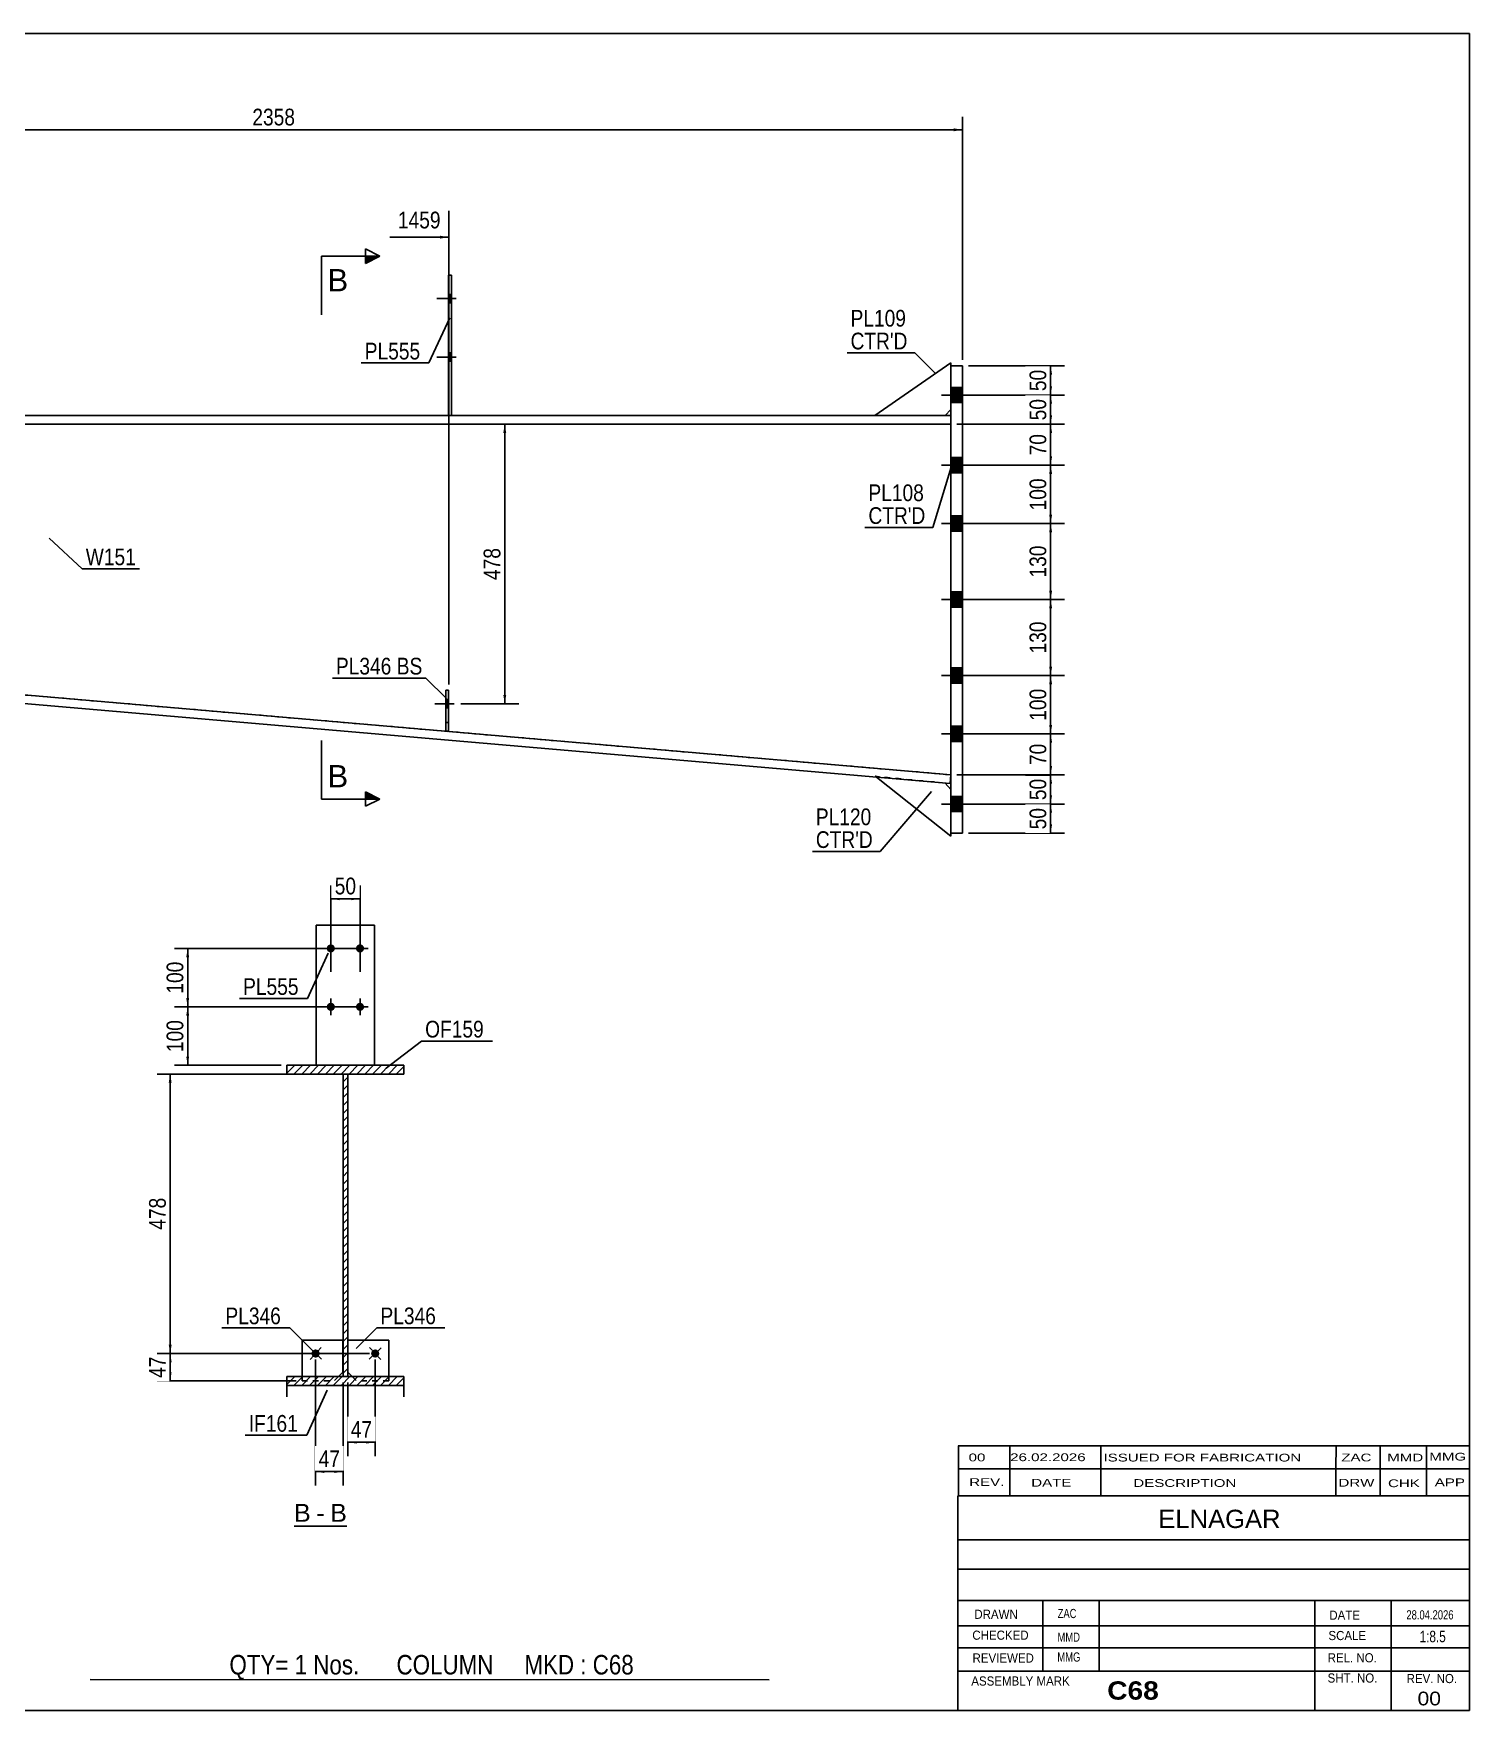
# Model space of a CAD drawing. Header units: millimetres. Extents: x -208 to 205, y -160 to 127.
# Drawn here: x -41.1 to 204.7, y -160.1 to 126.9 of the extents above; entities that cross this region are included whole.
import ezdxf

# ---------------------------------------------------------------- set-up
doc = ezdxf.new("R2010")
doc.units = ezdxf.units.MM
doc.linetypes.add('DXK_LINE_DOT1', pattern=[1.8814, 0.9407, -0.9407])
doc.linetypes.add('DXK_LINE_DOT2', pattern=[3.9198, 1.9599, -1.9599])
doc.styles.add('Arial', font='ARIAL.TTF', dxfattribs={"height": 0.2})
doc.styles.add('Arial Bold', font='ARIALBD.TTF', dxfattribs={"height": 0.2})
doc.styles.add('Arial Narrow', font='ARIALN.TTF', dxfattribs={"height": 0.2})

# ---------------------------------------------------------------- blocks, each defined once
blk = doc.blocks.new('Unknown-622304858-1209')
at = {"color": 5, "linetype": 'Continuous'}
for p, q in [((204.7, 126.87), (-205.3, 126.87)), ((-205.3, 126.87), (-205.3, -160.13)), ((204.7, -160.13), (204.7, 126.87)), ((-205.3, -160.13), (204.7, -160.13))]:
    blk.add_line(p, q, dxfattribs=at)
at = {"color": 174, "linetype": 'Continuous', "style": 'Arial'}
blk.add_text('Tekla structures', height=1.9102, rotation=90, dxfattribs=at).set_placement((-205.8, -159.63))
blk = doc.blocks.new('Unknown-622304858-13 - 1228')
at = {"color": 7, "linetype": 'Continuous'}
blk.add_line((3.48, -128.59), (12.51, -128.59), dxfattribs=at)
at = {"color": 0, "linetype": 'Continuous'}
blk.add_wipeout([(6.33, -127.84), (6.33, -124.64), (3.48, -124.64), (3.48, -127.84)], dxfattribs=at)
blk.add_wipeout([(8.71, -127.84), (8.71, -124.64), (7.29, -124.64), (7.29, -127.84)], dxfattribs=at)
at = {"color": 96, "linetype": 'Continuous', "style": 'Arial'}
blk.add_text('B', height=3.06, dxfattribs=at).set_placement((3.48, -127.84))
at = {"color": 0, "linetype": 'Continuous'}
blk.add_wipeout([(12.51, -127.84), (12.51, -124.64), (9.67, -124.64), (9.67, -127.84)], dxfattribs=at)
at = {"color": 96, "linetype": 'Continuous', "style": 'Arial'}
for s, p in [('B', (9.67, -127.84)), ('-', (7.29, -127.84))]:
    blk.add_text(s, height=3.06, dxfattribs=at).set_placement(p)
blk = doc.blocks.new('Bolt-622304858-1625 - 1603')
at = {"linetype": 'Continuous'}
blk.add_hatch(color=3, dxfattribs=at).paths.add_polyline_path([(29.94, 11.47), (29.94, 12.87), (29.44, 12.87), (29.44, 11.47)])
at = {"color": 3, "linetype": 'Continuous'}
for p, q in [((30.89, 12.17), (27.59, 12.17)), ((29.94, 12.87), (29.44, 12.87)), ((29.94, 11.47), (29.44, 11.47))]:
    blk.add_line(p, q, dxfattribs=at)
blk = doc.blocks.new('Bolt-622304858-1626 - 1603')
at = {"color": 3, "linetype": 'DXK_LINE_DOT2'}
for p, q in [((30.89, 12.17), (27.59, 12.17)), ((29.94, 12.87), (29.44, 12.87)), ((29.94, 11.47), (29.44, 11.47))]:
    blk.add_line(p, q, dxfattribs=at)
blk = doc.blocks.new('Bolt-622304858-1628 - 1603')
at = {"linetype": 'Continuous'}
for points in [[(30.44, 80.8), (30.44, 82.2), (29.94, 82.2), (29.94, 80.8)], [(30.44, 80.8), (30.44, 82.2), (29.94, 82.2), (29.94, 80.8)], [(30.44, 70.8), (30.44, 72.2), (29.94, 72.2), (29.94, 70.8)], [(30.44, 70.8), (30.44, 72.2), (29.94, 72.2), (29.94, 70.8)]]:
    blk.add_hatch(color=3, dxfattribs=at).paths.add_polyline_path(points)
at = {"color": 3, "linetype": 'Continuous'}
for p, q in [((31.24, 81.5), (27.94, 81.5)), ((31.24, 81.5), (27.94, 81.5)), ((30.44, 82.2), (29.94, 82.2)), ((30.44, 82.2), (29.94, 82.2)), ((30.44, 80.8), (29.94, 80.8)), ((30.44, 80.8), (29.94, 80.8)), ((30.44, 72.2), (29.94, 72.2)), ((30.44, 72.2), (29.94, 72.2)), ((31.24, 71.5), (27.94, 71.5)), ((31.24, 71.5), (27.94, 71.5)), ((30.44, 70.8), (29.94, 70.8)), ((30.44, 70.8), (29.94, 70.8))]:
    blk.add_line(p, q, dxfattribs=at)
blk = doc.blocks.new('Bolt-622304858-1630 - 1603')
at = {"linetype": 'Continuous'}
for points in [[(115.92, 66.3), (115.92, 63.7), (117.92, 63.7), (117.92, 66.3)], [(115.92, 66.3), (115.92, 63.7), (117.92, 63.7), (117.92, 66.3)], [(115.92, 54.3), (115.92, 51.7), (117.92, 51.7), (117.92, 54.3)], [(115.92, 54.3), (115.92, 51.7), (117.92, 51.7), (117.92, 54.3)], [(115.92, 44.3), (115.92, 41.7), (117.92, 41.7), (117.92, 44.3)], [(115.92, 44.3), (115.92, 41.7), (117.92, 41.7), (117.92, 44.3)], [(115.92, 31.3), (115.92, 28.7), (117.92, 28.7), (117.92, 31.3)], [(115.92, 31.3), (115.92, 28.7), (117.92, 28.7), (117.92, 31.3)], [(115.92, 18.3), (115.92, 15.7), (117.92, 15.7), (117.92, 18.3)], [(115.92, 18.3), (115.92, 15.7), (117.92, 15.7), (117.92, 18.3)], [(115.92, 8.3), (115.92, 5.7), (117.92, 5.7), (117.92, 8.3)], [(115.92, 8.3), (115.92, 5.7), (117.92, 5.7), (117.92, 8.3)], [(115.92, -3.7), (115.92, -6.3), (117.92, -6.3), (117.92, -3.7)], [(115.92, -3.7), (115.92, -6.3), (117.92, -6.3), (117.92, -3.7)]]:
    blk.add_hatch(color=3, dxfattribs=at).paths.add_polyline_path(points)
at = {"color": 3, "linetype": 'Continuous'}
for p, q in [((115.92, 66.3), (117.92, 66.3)), ((115.92, 66.3), (117.92, 66.3)), ((114.33, 65), (124.92, 65)), ((114.33, 65), (124.92, 65)), ((115.92, 63.7), (117.92, 63.7)), ((115.92, 63.7), (117.92, 63.7)), ((114.33, 53), (124.92, 53)), ((114.33, 53), (124.92, 53)), ((115.92, 54.3), (117.92, 54.3)), ((115.92, 54.3), (117.92, 54.3)), ((115.92, 51.7), (117.92, 51.7)), ((115.92, 51.7), (117.92, 51.7)), ((115.92, 44.3), (117.92, 44.3)), ((115.92, 44.3), (117.92, 44.3)), ((114.33, 43), (124.92, 43)), ((114.33, 43), (124.92, 43)), ((115.92, 41.7), (117.92, 41.7)), ((115.92, 41.7), (117.92, 41.7)), ((114.33, 30), (124.92, 30)), ((114.33, 30), (124.92, 30)), ((115.92, 31.3), (117.92, 31.3)), ((115.92, 31.3), (117.92, 31.3)), ((115.92, 28.7), (117.92, 28.7)), ((115.92, 28.7), (117.92, 28.7)), ((115.92, 18.3), (117.92, 18.3)), ((115.92, 18.3), (117.92, 18.3)), ((114.33, 17), (124.92, 17)), ((114.33, 17), (124.92, 17)), ((115.92, 15.7), (117.92, 15.7)), ((115.92, 15.7), (117.92, 15.7)), ((114.33, 7), (124.92, 7)), ((114.33, 7), (124.92, 7)), ((115.92, 8.3), (117.92, 8.3)), ((115.92, 8.3), (117.92, 8.3)), ((115.92, 5.7), (117.92, 5.7)), ((115.92, 5.7), (117.92, 5.7)), ((114.33, -5), (124.92, -5)), ((114.33, -5), (124.92, -5)), ((115.92, -3.7), (117.92, -3.7)), ((115.92, -3.7), (117.92, -3.7)), ((115.92, -6.3), (117.92, -6.3)), ((115.92, -6.3), (117.92, -6.3))]:
    blk.add_line(p, q, dxfattribs=at)
blk = doc.blocks.new('Part-622304858-1635 - 1603')
at = {"color": 7, "linetype": 'DXK_LINE_DOT1'}
for p, q in [((-115.92, 60), (115.92, 60)), ((-115.92, 60), (-115.92, 20)), ((115.92, 60), (115.92, 0)), ((115.92, 0), (-115.62, 19.97))]:
    blk.add_line(p, q, dxfattribs=at)
at = {"color": 2, "linetype": 'Continuous'}
blk.add_line((-115.92, 20), (-115.62, 19.97), dxfattribs=at)
blk = doc.blocks.new('Part-622304858-1657 - 1603')
at = {"color": 2, "linetype": 'Continuous'}
for p, q in [((29.44, 7.47), (29.44, 14.47)), ((29.44, 14.47), (29.94, 14.47)), ((29.94, 14.47), (29.94, 7.47)), ((29.94, 7.47), (29.44, 7.47))]:
    blk.add_line(p, q, dxfattribs=at)
at = {"color": 7, "linetype": 'DXK_LINE_DOT1'}
blk.add_line((29.44, 8.97), (29.94, 8.97), dxfattribs=at)
blk = doc.blocks.new('Part-622304858-1679 - 1603')
at = {"color": 7, "linetype": 'DXK_LINE_DOT1'}
for p, q in [((29.44, 7.47), (29.44, 14.47)), ((29.44, 14.47), (29.94, 14.47)), ((29.94, 14.47), (29.94, 7.47)), ((29.94, 7.47), (29.44, 7.47))]:
    blk.add_line(p, q, dxfattribs=at)
blk = doc.blocks.new('Part-622304858-1750 - 1603')
at = {"color": 2, "linetype": 'Continuous'}
for p, q in [((30.44, 85.5), (29.94, 85.5)), ((29.94, 85.5), (29.94, 61.5)), ((30.44, 61.5), (30.44, 85.5))]:
    blk.add_line(p, q, dxfattribs=at)
at = {"color": 7, "linetype": 'DXK_LINE_DOT1'}
blk.add_line((29.94, 61.5), (30.44, 61.5), dxfattribs=at)
blk = doc.blocks.new('Part-622304858-1832 - 1603')
at = {"color": 7, "linetype": 'DXK_LINE_DOT1'}
for p, q in [((114.92, -1.41), (102.98, -0.25)), ((103.17, -0.41), (102.98, -0.25)), ((114.92, -1.41), (114.93, -1.42)), ((115.92, -2.51), (115.92, -10))]:
    blk.add_line(p, q, dxfattribs=at)
at = {"color": 2, "linetype": 'Continuous'}
for p, q in [((115.92, -10.51), (103.17, -0.41)), ((114.93, -1.42), (115.92, -2.51)), ((115.92, -10), (115.92, -10.51))]:
    blk.add_line(p, q, dxfattribs=at)
blk = doc.blocks.new('Part-622304858-1861 - 1603')
at = {"color": 2, "linetype": 'Continuous'}
for p, q in [((115.92, 70.5), (102.92, 61.5)), ((115.92, 70.5), (115.92, 70)), ((114.92, 61.5), (115.92, 62.5))]:
    blk.add_line(p, q, dxfattribs=at)
at = {"color": 7, "linetype": 'DXK_LINE_DOT1'}
for p, q in [((115.92, 62.5), (115.92, 70)), ((102.92, 61.5), (114.92, 61.5))]:
    blk.add_line(p, q, dxfattribs=at)
blk = doc.blocks.new('Part-622304858-1890 - 1603')
at = {"color": 2, "linetype": 'Continuous'}
for p, q in [((115.92, 70), (117.92, 70)), ((115.92, -10), (115.92, 70)), ((117.92, 70), (117.92, -10)), ((117.92, -10), (115.92, -10))]:
    blk.add_line(p, q, dxfattribs=at)
blk = doc.blocks.new('Part-622304858-1895 - 1603')
at = {"color": 2, "linetype": 'Continuous'}
for p, q in [((-115.75, 18.48), (-115.62, 19.97)), ((115.79, -1.49), (-115.75, 18.48)), ((-115.62, 19.97), (115.92, 0)), ((115.92, 0), (115.79, -1.49))]:
    blk.add_line(p, q, dxfattribs=at)
blk = doc.blocks.new('Part-622304858-1900 - 1603')
at = {"color": 2, "linetype": 'Continuous'}
for p, q in [((-115.92, 61.5), (115.92, 61.5)), ((-115.92, 60), (115.92, 60))]:
    blk.add_line(p, q, dxfattribs=at)
at = {"color": 7, "linetype": 'DXK_LINE_DOT1'}
for p, q in [((-115.92, 60), (-115.92, 61.5)), ((115.92, 60), (115.92, 61.5))]:
    blk.add_line(p, q, dxfattribs=at)
blk = doc.blocks.new('Bolt-622304858-1233 - 1228')
at = {"linetype": 'Continuous'}
blk.add_hatch(color=3, dxfattribs=at).paths.add_polyline_path([(7.65, -98.53, -1), (6.69, -99.55, -1)])
at = {"color": 3, "linetype": 'Continuous'}
for p, q in [((6.16, -98.07), (8.18, -100)), ((8.13, -98.02), (6.21, -100.05))]:
    blk.add_line(p, q, dxfattribs=at)
blk = doc.blocks.new('Bolt-622304858-1232 - 1228')
at = {"linetype": 'Continuous'}
blk.add_hatch(color=3, dxfattribs=at).paths.add_polyline_path([(17.85, -99.55, -1), (16.89, -98.53, -1)])
at = {"color": 3, "linetype": 'Continuous'}
for p, q in [((18.38, -98.07), (16.36, -100)), ((18.33, -100.05), (16.41, -98.02))]:
    blk.add_line(p, q, dxfattribs=at)
blk = doc.blocks.new('Bolt-622304858-1235 - 1228')
at = {"linetype": 'Continuous'}
for points in [[(10.47, -29.71, -1), (9.07, -29.71, -1)], [(15.47, -29.71, -1), (14.07, -29.71, -1)], [(10.47, -39.71, -1), (9.07, -39.71, -1)], [(15.47, -39.71, -1), (14.07, -39.71, -1)]]:
    blk.add_hatch(color=3, dxfattribs=at).paths.add_polyline_path(points)
at = {"color": 3, "linetype": 'Continuous'}
for p, q in [((9.77, -28.31), (9.77, -31.11)), ((14.77, -28.31), (14.77, -31.11)), ((11.17, -29.71), (8.37, -29.71)), ((16.17, -29.71), (13.37, -29.71)), ((11.17, -39.71), (8.37, -39.71)), ((9.77, -38.31), (9.77, -41.11)), ((16.17, -39.71), (13.37, -39.71)), ((14.77, -38.31), (14.77, -41.11))]:
    blk.add_line(p, q, dxfattribs=at)
blk = doc.blocks.new('Part-622304858-1238 - 1228')
at = {"linetype": 'Continuous'}
h = blk.add_hatch(dxfattribs=at)
h.set_pattern_fill('', scale=0.3, style=0, pattern_type=0)
h.set_pattern_definition([(45, (11.87015, -51.2064), (-0.67352, 0.67352), [])])
h.paths.add_polyline_path([(12.67, -51.21), (11.87, -51.21), (11.87, -102.99), (12.67, -102.99)])
at = {"color": 2, "linetype": 'Continuous'}
for p, q in [((11.87, -51.21), (12.67, -51.21)), ((11.87, -102.99), (11.87, -51.21)), ((12.67, -51.21), (12.67, -102.99)), ((12.67, -102.99), (11.87, -102.99))]:
    blk.add_line(p, q, dxfattribs=at)
at = {"color": 7, "linetype": 'DXK_LINE_DOT1'}
for p, q in [((11.87, -104.98), (11.87, -102.99)), ((12.67, -104.98), (12.67, -102.99))]:
    blk.add_line(p, q, dxfattribs=at)
blk = doc.blocks.new('Part-622304858-1261 - 1228')
at = {"color": 2, "linetype": 'Continuous'}
for p, q in [((12.7, -102.24), (12.7, -96.74)), ((12.7, -96.74), (19.7, -96.74)), ((19.7, -96.74), (19.7, -102.99)), ((12.7, -102.24), (13.45, -102.99))]:
    blk.add_line(p, q, dxfattribs=at)
at = {"color": 7, "linetype": 'DXK_LINE_DOT1'}
for p, q in [((13.45, -102.99), (14.2, -103.74)), ((19.7, -102.99), (19.7, -103.74)), ((19.7, -103.74), (14.2, -103.74))]:
    blk.add_line(p, q, dxfattribs=at)
blk = doc.blocks.new('Part-622304858-1266 - 1228')
at = {"color": 2, "linetype": 'Continuous'}
for p, q in [((4.84, -102.99), (4.84, -96.74)), ((4.84, -96.74), (11.84, -96.74)), ((11.84, -96.74), (11.84, -102.24)), ((11.84, -102.24), (11.09, -102.99))]:
    blk.add_line(p, q, dxfattribs=at)
at = {"color": 7, "linetype": 'DXK_LINE_DOT1'}
for p, q in [((4.84, -102.99), (4.84, -103.74)), ((11.09, -102.99), (10.34, -103.74)), ((4.84, -103.74), (10.34, -103.74))]:
    blk.add_line(p, q, dxfattribs=at)
blk = doc.blocks.new('Part-622304858-1291 - 1228')
at = {"color": 2, "linetype": 'Continuous'}
for p, q in [((17.27, -25.71), (7.27, -25.71)), ((7.27, -25.71), (7.27, -49.71)), ((17.27, -49.71), (17.27, -25.71))]:
    blk.add_line(p, q, dxfattribs=at)
at = {"color": 7, "linetype": 'DXK_LINE_DOT1'}
blk.add_line((7.27, -49.71), (17.27, -49.71), dxfattribs=at)
blk = doc.blocks.new('Part-622304858-1317 - 1228')
at = {"linetype": 'Continuous'}
h = blk.add_hatch(dxfattribs=at)
h.set_pattern_fill('', scale=0.3, style=0, pattern_type=0)
h.set_pattern_definition([(45, (2.27015, -102.9917), (-0.67352, 0.67352), [])])
h.paths.add_polyline_path([(22.27, -102.99), (2.27, -102.99), (2.27, -104.5), (22.27, -104.5)])
at = {"color": 7, "linetype": 'DXK_LINE_DOT1'}
for p, q in [((2.27, -102.99), (2.27, -104.5)), ((22.27, -102.99), (22.27, -104.5))]:
    blk.add_line(p, q, dxfattribs=at)
at = {"color": 2, "linetype": 'Continuous'}
for p, q in [((2.27, -102.99), (22.27, -102.99)), ((2.27, -104.5), (2.27, -102.99)), ((22.27, -102.99), (22.27, -104.5)), ((2.27, -104.5), (2.27, -106.48)), ((22.27, -104.5), (2.27, -104.5)), ((22.27, -104.5), (22.27, -106.48))]:
    blk.add_line(p, q, dxfattribs=at)
blk = doc.blocks.new('Part-622304858-1339 - 1228')
at = {"linetype": 'Continuous'}
h = blk.add_hatch(dxfattribs=at)
h.set_pattern_fill('', scale=0.3, style=0, pattern_type=0)
h.set_pattern_definition([(45, (2.27015, -49.7064), (-0.67352, 0.67352), [])])
h.paths.add_polyline_path([(22.27, -49.71), (2.27, -49.71), (2.27, -51.21), (22.27, -51.21)])
at = {"color": 2, "linetype": 'Continuous'}
for p, q in [((2.27, -49.71), (22.27, -49.71)), ((2.27, -51.21), (2.27, -49.71)), ((22.27, -51.21), (2.27, -51.21)), ((22.27, -49.71), (22.27, -51.21))]:
    blk.add_line(p, q, dxfattribs=at)
blk = doc.blocks.new('StraightDimension-622304858-2707 - 1603')
at = {"linetype": 'Continuous'}
for points in [[(132.75, 41.5), (133, 43), (133.25, 41.5)], [(133.25, 31.5), (133, 30), (132.75, 31.5)]]:
    blk.add_hatch(color=7, dxfattribs=at).paths.add_polyline_path(points)
at = {"color": 7, "linetype": 'Continuous'}
for p, q in [((123.42, 43), (135.4, 43)), ((133, 30), (133, 43)), ((123.42, 30), (135.4, 30))]:
    blk.add_line(p, q, dxfattribs=at)
at = {"color": 0}
blk.add_wipeout([(132.85, 39.84), (128.65, 39.84), (128.65, 33.16), (132.85, 33.16)], dxfattribs=at)
at = {"color": 3, "style": 'Arial Narrow'}
blk.add_text('130', height=2.863, rotation=90.0002, dxfattribs=at).set_placement((132.25, 33.76))
blk = doc.blocks.new('StraightDimension-622304858-2711 - 1603')
at = {"linetype": 'Continuous'}
for points in [[(132.75, -1.5), (133, 0), (133.25, -1.5)], [(133.25, -3.5), (133, -5), (132.75, -3.5)]]:
    blk.add_hatch(color=7, dxfattribs=at).paths.add_polyline_path(points)
at = {"color": 7, "linetype": 'Continuous'}
for p, q in [((116.92, 0), (135.4, 0)), ((133, -5), (133, 0)), ((123.42, -5), (135.4, -5))]:
    blk.add_line(p, q, dxfattribs=at)
at = {"color": 0}
blk.add_wipeout([(132.85, -0.07), (128.65, -0.07), (128.65, -4.93), (132.85, -4.93)], dxfattribs=at)
at = {"color": 3, "style": 'Arial Narrow'}
blk.add_text('50', height=2.863, rotation=90.0002, dxfattribs=at).set_placement((132.25, -4.33))
blk = doc.blocks.new('StraightDimension-622304858-2709 - 1603')
at = {"linetype": 'Continuous'}
for points in [[(132.75, 15.5), (133, 17), (133.25, 15.5)], [(133.25, 8.5), (133, 7), (132.75, 8.5)]]:
    blk.add_hatch(color=7, dxfattribs=at).paths.add_polyline_path(points)
at = {"color": 7, "linetype": 'Continuous'}
for p, q in [((123.42, 17), (135.4, 17)), ((133, 7), (133, 17)), ((123.42, 7), (135.4, 7))]:
    blk.add_line(p, q, dxfattribs=at)
at = {"color": 0}
blk.add_wipeout([(132.85, 15.34), (128.65, 15.34), (128.65, 8.66), (132.85, 8.66)], dxfattribs=at)
at = {"color": 3, "style": 'Arial Narrow'}
blk.add_text('100', height=2.863, rotation=90.0002, dxfattribs=at).set_placement((132.25, 9.26))
blk = doc.blocks.new('StraightDimension-622304858-2712 - 1603')
at = {"linetype": 'Continuous'}
for points in [[(132.75, -6.5), (133, -5), (133.25, -6.5)], [(133.25, -8.5), (133, -10), (132.75, -8.5)]]:
    blk.add_hatch(color=7, dxfattribs=at).paths.add_polyline_path(points)
at = {"color": 7, "linetype": 'Continuous'}
for p, q in [((123.42, -5), (135.4, -5)), ((133, -10), (133, -5)), ((118.92, -10), (135.4, -10))]:
    blk.add_line(p, q, dxfattribs=at)
at = {"color": 0}
blk.add_wipeout([(132.85, -5.07), (128.65, -5.07), (128.65, -9.93), (132.85, -9.93)], dxfattribs=at)
at = {"color": 3, "style": 'Arial Narrow'}
blk.add_text('50', height=2.863, rotation=90.0002, dxfattribs=at).set_placement((132.25, -9.33))
blk = doc.blocks.new('StraightDimension-622304858-1972 - 1603')
at = {"linetype": 'Continuous'}
for points in [[(-116.42, 110.14), (-117.92, 110.39), (-116.42, 110.64)], [(116.42, 110.64), (117.92, 110.39), (116.42, 110.14)]]:
    blk.add_hatch(color=7, dxfattribs=at).paths.add_polyline_path(points)
at = {"color": 7, "linetype": 'Continuous'}
for p, q in [((-117.92, 64), (-117.92, 112.64)), ((117.92, 71), (117.92, 112.64)), ((-117.92, 110.39), (117.92, 110.39))]:
    blk.add_line(p, q, dxfattribs=at)
at = {"color": 0}
blk.add_wipeout([(4.26, 110.54), (4.26, 114.74), (-4.26, 114.74), (-4.26, 110.54)], dxfattribs=at)
at = {"color": 3, "style": 'Arial Narrow'}
blk.add_text('2358', height=2.863, dxfattribs=at).set_placement((-3.66, 111.14))
blk = doc.blocks.new('StraightDimension-622304858-2710 - 1603')
at = {"linetype": 'Continuous'}
for points in [[(132.75, 5.5), (133, 7), (133.25, 5.5)], [(133.25, 1.5), (133, 0), (132.75, 1.5)]]:
    blk.add_hatch(color=7, dxfattribs=at).paths.add_polyline_path(points)
at = {"color": 7, "linetype": 'Continuous'}
for p, q in [((123.42, 7), (135.4, 7)), ((133, 0), (133, 7)), ((116.92, 0), (135.4, 0))]:
    blk.add_line(p, q, dxfattribs=at)
at = {"color": 0}
blk.add_wipeout([(132.85, 5.93), (128.65, 5.93), (128.65, 1.07), (132.85, 1.07)], dxfattribs=at)
at = {"color": 3, "style": 'Arial Narrow'}
blk.add_text('70', height=2.863, rotation=90.0002, dxfattribs=at).set_placement((132.25, 1.67))
blk = doc.blocks.new('StraightDimension-622304858-1917 - 1603')
at = {"linetype": 'Continuous'}
for points in [[(39.3, 58.5), (39.55, 60), (39.8, 58.5)], [(39.8, 13.67), (39.55, 12.17), (39.3, 13.67)]]:
    blk.add_hatch(color=7, dxfattribs=at).paths.add_polyline_path(points)
at = {"color": 7, "linetype": 'Continuous'}
for p, q in [((32.02, 60), (41.95, 60)), ((39.55, 12.17), (39.55, 60)), ((32.02, 12.17), (41.95, 12.17))]:
    blk.add_line(p, q, dxfattribs=at)
at = {"color": 0}
blk.add_wipeout([(39.4, 39.43), (35.2, 39.43), (35.2, 32.74), (39.4, 32.74)], dxfattribs=at)
at = {"color": 3, "style": 'Arial Narrow'}
blk.add_text('478', height=2.863, rotation=90.0002, dxfattribs=at).set_placement((38.8, 33.34))
blk = doc.blocks.new('StraightDimension-622304858-2703 - 1603')
at = {"linetype": 'Continuous'}
for points in [[(132.75, 68.5), (133, 70), (133.25, 68.5)], [(133.25, 66.5), (133, 65), (132.75, 66.5)]]:
    blk.add_hatch(color=7, dxfattribs=at).paths.add_polyline_path(points)
at = {"color": 7, "linetype": 'Continuous'}
for p, q in [((118.92, 70), (135.4, 70)), ((133, 65), (133, 70)), ((123.42, 65), (135.4, 65))]:
    blk.add_line(p, q, dxfattribs=at)
at = {"color": 0}
blk.add_wipeout([(132.85, 69.93), (128.65, 69.93), (128.65, 65.07), (132.85, 65.07)], dxfattribs=at)
at = {"color": 3, "style": 'Arial Narrow'}
blk.add_text('50', height=2.863, rotation=90.0002, dxfattribs=at).set_placement((132.25, 65.67))
blk = doc.blocks.new('StraightDimension-622304858-2704 - 1603')
at = {"linetype": 'Continuous'}
for points in [[(132.75, 63.5), (133, 65), (133.25, 63.5)], [(133.25, 61.5), (133, 60), (132.75, 61.5)]]:
    blk.add_hatch(color=7, dxfattribs=at).paths.add_polyline_path(points)
at = {"color": 7, "linetype": 'Continuous'}
for p, q in [((123.42, 65), (135.4, 65)), ((133, 60), (133, 65)), ((116.92, 60), (135.4, 60))]:
    blk.add_line(p, q, dxfattribs=at)
at = {"color": 0}
blk.add_wipeout([(132.85, 64.93), (128.65, 64.93), (128.65, 60.07), (132.85, 60.07)], dxfattribs=at)
at = {"color": 3, "style": 'Arial Narrow'}
blk.add_text('50', height=2.863, rotation=90.0002, dxfattribs=at).set_placement((132.25, 60.67))
blk = doc.blocks.new('StraightDimension-622304858-2705 - 1603')
at = {"linetype": 'Continuous'}
for points in [[(132.75, 58.5), (133, 60), (133.25, 58.5)], [(133.25, 54.5), (133, 53), (132.75, 54.5)]]:
    blk.add_hatch(color=7, dxfattribs=at).paths.add_polyline_path(points)
at = {"color": 7, "linetype": 'Continuous'}
for p, q in [((116.92, 60), (135.4, 60)), ((133, 53), (133, 60)), ((123.42, 53), (135.4, 53))]:
    blk.add_line(p, q, dxfattribs=at)
at = {"color": 0}
blk.add_wipeout([(132.85, 58.93), (128.65, 58.93), (128.65, 54.07), (132.85, 54.07)], dxfattribs=at)
at = {"color": 3, "style": 'Arial Narrow'}
blk.add_text('70', height=2.863, rotation=90.0002, dxfattribs=at).set_placement((132.25, 54.67))
blk = doc.blocks.new('StraightDimension-622304858-2706 - 1603')
at = {"linetype": 'Continuous'}
for points in [[(132.75, 51.5), (133, 53), (133.25, 51.5)], [(133.25, 44.5), (133, 43), (132.75, 44.5)]]:
    blk.add_hatch(color=7, dxfattribs=at).paths.add_polyline_path(points)
at = {"color": 7, "linetype": 'Continuous'}
for p, q in [((123.42, 53), (135.4, 53)), ((133, 43), (133, 53)), ((123.42, 43), (135.4, 43))]:
    blk.add_line(p, q, dxfattribs=at)
at = {"color": 0}
blk.add_wipeout([(132.85, 51.34), (128.65, 51.34), (128.65, 44.66), (132.85, 44.66)], dxfattribs=at)
at = {"color": 3, "style": 'Arial Narrow'}
blk.add_text('100', height=2.863, rotation=90.0002, dxfattribs=at).set_placement((132.25, 45.26))
blk = doc.blocks.new('StraightDimension-622304858-2708 - 1603')
at = {"linetype": 'Continuous'}
for points in [[(132.75, 28.5), (133, 30), (133.25, 28.5)], [(133.25, 18.5), (133, 17), (132.75, 18.5)]]:
    blk.add_hatch(color=7, dxfattribs=at).paths.add_polyline_path(points)
at = {"color": 7, "linetype": 'Continuous'}
for p, q in [((123.42, 30), (135.4, 30)), ((133, 17), (133, 30)), ((123.42, 17), (135.4, 17))]:
    blk.add_line(p, q, dxfattribs=at)
at = {"color": 0}
blk.add_wipeout([(132.85, 26.84), (128.65, 26.84), (128.65, 20.16), (132.85, 20.16)], dxfattribs=at)
at = {"color": 3, "style": 'Arial Narrow'}
blk.add_text('130', height=2.863, rotation=90.0002, dxfattribs=at).set_placement((132.25, 20.76))
blk = doc.blocks.new('StraightDimension-622304858-3319 - 1603')
at = {"linetype": 'Continuous'}
blk.add_hatch(color=7, dxfattribs=at).paths.add_polyline_path([(28.45, 92.27), (29.95, 92.02), (28.45, 91.77)])
at = {"color": 7, "linetype": 'Continuous'}
for p, q in [((29.95, 15.47), (29.95, 96.52)), ((19.88, 92.02), (29.95, 92.02))]:
    blk.add_line(p, q, dxfattribs=at)
at = {"color": 0}
blk.add_wipeout([(29.17, 92.92), (29.17, 97.12), (20.66, 97.12), (20.66, 92.92)], dxfattribs=at)
at = {"color": 3, "style": 'Arial Narrow'}
blk.add_text('1459', height=2.863, dxfattribs=at).set_placement((21.26, 93.52))
blk = doc.blocks.new('StraightDimension-622304858-1439 - 1228')
at = {"linetype": 'Continuous'}
for points in [[(11.27, -21.46), (9.77, -21.21), (11.27, -20.96)], [(13.27, -20.96), (14.77, -21.21), (13.27, -21.46)]]:
    blk.add_hatch(color=7, dxfattribs=at).paths.add_polyline_path(points)
at = {"color": 7, "linetype": 'Continuous'}
for p, q in [((9.77, -33.71), (9.77, -18.96)), ((14.77, -33.71), (14.77, -18.96)), ((9.77, -21.21), (14.77, -21.21))]:
    blk.add_line(p, q, dxfattribs=at)
at = {"color": 0}
blk.add_wipeout([(14.7, -21.06), (14.7, -16.86), (9.84, -16.86), (9.84, -21.06)], dxfattribs=at)
at = {"color": 3, "style": 'Arial Narrow'}
blk.add_text('50', height=2.863, dxfattribs=at).set_placement((10.44, -20.46))
blk = doc.blocks.new('StraightDimension-622304858-3517 - 1228')
at = {"linetype": 'Continuous'}
for points in [[(-14.98, -31.21), (-14.73, -29.71), (-14.48, -31.21)], [(-14.48, -38.21), (-14.73, -39.71), (-14.98, -38.21)]]:
    blk.add_hatch(color=7, dxfattribs=at).paths.add_polyline_path(points)
at = {"color": 7, "linetype": 'Continuous'}
for p, q in [((13.77, -29.71), (-16.98, -29.71)), ((-14.73, -39.71), (-14.73, -29.71)), ((13.77, -39.71), (-16.98, -39.71))]:
    blk.add_line(p, q, dxfattribs=at)
at = {"color": 0}
blk.add_wipeout([(-14.88, -31.36), (-19.08, -31.36), (-19.08, -38.05), (-14.88, -38.05)], dxfattribs=at)
at = {"color": 3, "style": 'Arial Narrow'}
blk.add_text('100', height=2.863, rotation=90.0002, dxfattribs=at).set_placement((-15.48, -37.45))
blk = doc.blocks.new('StraightDimension-622304858-1372 - 1228')
at = {"linetype": 'Continuous'}
for points in [[(-17.98, -100.54), (-17.73, -99.04), (-17.48, -100.54)], [(-17.48, -102.24), (-17.73, -103.74), (-17.98, -102.24)]]:
    blk.add_hatch(color=7, dxfattribs=at).paths.add_polyline_path(points)
at = {"color": 7, "linetype": 'Continuous'}
for p, q in [((16.37, -99.04), (-19.98, -99.04)), ((-17.73, -103.74), (-17.73, -99.04)), ((3.84, -103.74), (-19.98, -103.74))]:
    blk.add_line(p, q, dxfattribs=at)
at = {"color": 0}
blk.add_wipeout([(-17.88, -98.96), (-22.08, -98.96), (-22.08, -103.82), (-17.88, -103.82)], dxfattribs=at)
at = {"color": 3, "style": 'Arial Narrow'}
blk.add_text('47', height=2.863, rotation=90.0002, dxfattribs=at).set_placement((-18.48, -103.22))
blk = doc.blocks.new('StraightDimension-622304858-1388 - 1228')
at = {"linetype": 'Continuous'}
for points in [[(-17.98, -52.71), (-17.73, -51.21), (-17.48, -52.71)], [(-17.48, -97.54), (-17.73, -99.04), (-17.98, -97.54)]]:
    blk.add_hatch(color=7, dxfattribs=at).paths.add_polyline_path(points)
at = {"color": 7, "linetype": 'Continuous'}
for p, q in [((10.87, -51.21), (-19.98, -51.21)), ((-17.73, -99.04), (-17.73, -51.21)), ((16.37, -99.04), (-19.98, -99.04))]:
    blk.add_line(p, q, dxfattribs=at)
at = {"color": 0}
blk.add_wipeout([(-17.88, -71.78), (-22.08, -71.78), (-22.08, -78.46), (-17.88, -78.46)], dxfattribs=at)
at = {"color": 3, "style": 'Arial Narrow'}
blk.add_text('478', height=2.863, rotation=90.0002, dxfattribs=at).set_placement((-18.48, -77.86))
blk = doc.blocks.new('StraightDimension-622304858-1405 - 1228')
at = {"linetype": 'Continuous'}
for points in [[(14.17, -114.46), (12.67, -114.21), (14.17, -113.96)], [(15.87, -113.96), (17.37, -114.21), (15.87, -114.46)]]:
    blk.add_hatch(color=7, dxfattribs=at).paths.add_polyline_path(points)
at = {"color": 7, "linetype": 'Continuous'}
for p, q in [((17.37, -100.04), (17.37, -116.61)), ((12.67, -103.99), (12.67, -116.61)), ((12.67, -114.21), (17.37, -114.21))]:
    blk.add_line(p, q, dxfattribs=at)
at = {"color": 0}
blk.add_wipeout([(17.45, -114.06), (17.45, -109.86), (12.59, -109.86), (12.59, -114.06)], dxfattribs=at)
at = {"color": 3, "style": 'Arial Narrow'}
blk.add_text('47', height=2.863, dxfattribs=at).set_placement((13.19, -113.46))
blk = doc.blocks.new('StraightDimension-622304858-1422 - 1228')
at = {"linetype": 'Continuous'}
for points in [[(8.67, -119.49), (7.17, -119.24), (8.67, -118.99)], [(10.37, -118.99), (11.87, -119.24), (10.37, -119.49)]]:
    blk.add_hatch(color=7, dxfattribs=at).paths.add_polyline_path(points)
at = {"color": 7, "linetype": 'Continuous'}
for p, q in [((7.17, -100.04), (7.17, -121.64)), ((11.87, -103.99), (11.87, -121.64)), ((7.17, -119.24), (11.87, -119.24))]:
    blk.add_line(p, q, dxfattribs=at)
at = {"color": 0}
blk.add_wipeout([(11.95, -119.09), (11.95, -114.89), (7.09, -114.89), (7.09, -119.09)], dxfattribs=at)
at = {"color": 3, "style": 'Arial Narrow'}
blk.add_text('47', height=2.863, dxfattribs=at).set_placement((7.69, -118.49))
blk = doc.blocks.new('StraightDimension-622304858-3518 - 1228')
at = {"linetype": 'Continuous'}
for points in [[(-14.98, -41.21), (-14.73, -39.71), (-14.48, -41.21)], [(-14.48, -48.21), (-14.73, -49.71), (-14.98, -48.21)]]:
    blk.add_hatch(color=7, dxfattribs=at).paths.add_polyline_path(points)
at = {"color": 7, "linetype": 'Continuous'}
for p, q in [((13.77, -39.71), (-16.98, -39.71)), ((-14.73, -49.71), (-14.73, -39.71)), ((1.27, -49.71), (-16.98, -49.71))]:
    blk.add_line(p, q, dxfattribs=at)
at = {"color": 0}
blk.add_wipeout([(-14.88, -41.36), (-19.08, -41.36), (-19.08, -48.05), (-14.88, -48.05)], dxfattribs=at)
at = {"color": 3, "style": 'Arial Narrow'}
blk.add_text('100', height=2.863, rotation=90.0002, dxfattribs=at).set_placement((-15.48, -47.45))
blk = doc.blocks.new('CBS_CALLOFF-622304858-3538')
at = {"color": 7, "linetype": 'Continuous'}
blk.add_line((-31.42, -154.86), (84.81, -154.88), dxfattribs=at)
at = {"color": 3, "linetype": 'Continuous', "style": 'Arial Narrow'}
blk.add_text('QTY= 1 Nos.      COLUMN     MKD : C68', height=3.3405, dxfattribs=at).set_placement((-7.59, -153.97))
blk = doc.blocks.new('CBS_NAME_BLOG-622304858-3539')
at = {"color": 7, "linetype": 'Continuous'}
for p, q in [((117.11, -123.38), (204.63, -123.38)), ((117.11, -160.09), (117.11, -123.38)), ((117.11, -130.92), (204.63, -130.92)), ((117.19, -135.97), (204.7, -135.97)), ((117.11, -141.34), (204.63, -141.34)), ((131.64, -153.45), (131.64, -141.35)), ((141.32, -153.43), (141.32, -141.36)), ((178.24, -160.09), (178.24, -141.36)), ((191.29, -160.09), (191.29, -141.35)), ((117.12, -145.64), (204.7, -145.62)), ((117.11, -149.39), (204.63, -149.39)), ((117.11, -153.43), (204.63, -153.43)), ((117.11, -160.13), (204.7, -160.13))]:
    blk.add_line(p, q, dxfattribs=at)
at = {"color": 3, "linetype": 'Continuous', "style": 'Arial'}
blk.add_text('ELNAGAR', height=3.133, dxfattribs=at).set_placement((151.44, -128.91))
at = {"color": 3, "linetype": 'Continuous'}
for s, height, style, width, p in [('DRAWN', 1.566, 'Arial', 0.9, (119.94, -144.45)), ('ZAC', 1.565, 'Arial Narrow', 0.9, (134.2, -144.32)), ('DATE', 1.566, 'Arial', 0.9, (180.71, -144.61)), ('28.04.2026', 1.565, 'Arial Narrow', 0.9, (193.9, -144.55)), ('CHECKED', 1.566, 'Arial', 0.9, (119.6, -148.03)), ('MMD', 1.565, 'Arial Narrow', 0.9, (134.17, -148.37)), ('SCALE', 1.566, 'Arial', 0.9, (180.56, -148.09)), ('1:8.5', 1.957, 'Arial Narrow', 0.9, (196.16, -148.45)), ('REVIEWED', 1.566, 'Arial', 0.9, (119.63, -151.94)), ('MMG', 1.565, 'Arial Narrow', 0.9, (134.15, -151.77)), ('REL. NO.', 1.566, 'Arial', 0.9, (180.42, -151.9)), ('ASSEMBLY MARK', 1.5663, 'Arial', 0.9, (119.42, -155.87)), ('SHT. NO.', 1.566, 'Arial', 0.9, (180.41, -155.36)), ('REV. NO.', 1.566, 'Arial', 0.9, (193.94, -155.45)), ('C68', 3.131, 'Arial Bold', 1.1, (142.69, -158.28))]:
    blk.add_text(s, height=height, dxfattribs=dict(at, style=style, width=width)).set_placement(p)
at = {"color": 3, "style": 'Arial', "width": 1.1}
blk.add_text('00', height=2.349, dxfattribs=at).set_placement((195.81, -159.26))
blk = doc.blocks.new('CBS_REVISION-622304858-3540')
at = {"color": 7, "linetype": 'Continuous'}
for p, q in [((117.2, -114.85), (117.2, -118.75)), ((126.01, -114.84), (126, -118.75)), ((141.59, -118.75), (141.59, -114.83)), ((181.85, -118.75), (181.87, -114.83)), ((189.42, -118.75), (189.42, -114.83)), ((197.34, -118.75), (197.33, -114.84)), ((117.2, -118.75), (204.7, -118.75)), ((117.2, -118.75), (117.2, -123.38)), ((125.99, -118.75), (125.99, -123.38)), ((141.59, -118.75), (141.59, -123.32)), ((181.84, -118.75), (181.84, -123.38)), ((189.39, -118.75), (189.39, -123.38)), ((197.33, -118.75), (197.33, -123.38)), ((117.2, -123.38), (204.69, -123.38))]:
    blk.add_line(p, q, dxfattribs=at)
blk.add_arc((160.95, -28088.13), 27973.31, 89.910387, 90.089622, dxfattribs=at)
at = {"color": 7, "style": 'Arial Narrow', "width": 1.7}
for s, height, p in [('00', 1.326, (118.96, -117.49)), ('26.02.2026', 1.326, (126.07, -117.46)), ('ISSUED FOR FABRICATION', 1.3257, (142.05, -117.52)), ('ZAC', 1.326, (182.76, -117.5)), ('MMD', 1.326, (190.62, -117.51))]:
    blk.add_text(s, height=height, dxfattribs=at).set_placement(p)
at = {"color": 7, "linetype": 'Continuous', "style": 'Arial Narrow', "width": 1.7}
for s, height, p in [('MMG', 1.326, (197.83, -117.36)), ('REV.', 1.326, (119.06, -121.71)), ('DATE', 1.326, (129.68, -121.82)), ('DESCRIPTION', 1.3257, (147.16, -121.87)), ('DRW', 1.326, (182.27, -121.82)), ('APP', 1.326, (198.76, -121.75)), ('CHK', 1.326, (190.76, -121.91))]:
    blk.add_text(s, height=height, dxfattribs=at).set_placement(p)
blk = doc.blocks.new('Mark-622304858-1631 - 1603')
at = {"color": 0}
blk.add_wipeout([(-23.6, 35.87), (-23.6, 38.87), (-32.18, 38.87), (-32.18, 35.87)], dxfattribs=at)
blk.add_wipeout([(-23.6, 35.87), (-23.6, 38.87), (-32.18, 38.87), (-32.18, 35.87)], dxfattribs=at)
at = {"color": 7, "linetype": 'Continuous'}
for p, q in [((-38.47, 40.5), (-32.78, 35.27)), ((-32.78, 35.27), (-23, 35.27))]:
    blk.add_line(p, q, dxfattribs=at)
at = {"color": 3, "style": 'Arial Narrow'}
blk.add_text('W151', height=2.863, dxfattribs=at).set_placement((-32.18, 35.87))
blk = doc.blocks.new('Mark-622304858-1828 - 1603')
at = {"color": 0}
blk.add_wipeout([(102.31, -8.62), (102.31, -5.62), (92.81, -5.62), (92.81, -8.62)], dxfattribs=at)
blk.add_wipeout([(102.31, -8.62), (102.31, -5.62), (92.81, -5.62), (92.81, -8.62)], dxfattribs=at)
blk.add_wipeout([(102.56, -12.52), (102.56, -9.52), (92.81, -9.52), (92.81, -12.52)], dxfattribs=at)
blk.add_wipeout([(102.56, -12.52), (102.56, -9.52), (92.81, -9.52), (92.81, -12.52)], dxfattribs=at)
at = {"color": 7, "linetype": 'Continuous'}
for p in [(112.61, -2.87), (92.21, -13.12)]:
    blk.add_line(p, (103.81, -13.12), dxfattribs=at)
at = {"color": 3, "style": 'Arial Narrow'}
blk.add_text('PL120', height=2.863, dxfattribs=at).set_placement((92.81, -8.62))
at = {"color": 1, "style": 'Arial Narrow'}
blk.add_text("CTR'D", height=2.863, dxfattribs=at).set_placement((92.81, -12.52))
blk = doc.blocks.new('Mark-622304858-1886 - 1603')
at = {"color": 0}
blk.add_wipeout([(111.31, 46.84), (111.31, 49.84), (101.81, 49.84), (101.81, 46.84)], dxfattribs=at)
blk.add_wipeout([(111.31, 46.84), (111.31, 49.84), (101.81, 49.84), (101.81, 46.84)], dxfattribs=at)
blk.add_wipeout([(111.56, 42.94), (111.56, 45.94), (101.81, 45.94), (101.81, 42.94)], dxfattribs=at)
blk.add_wipeout([(111.56, 42.94), (111.56, 45.94), (101.81, 45.94), (101.81, 42.94)], dxfattribs=at)
at = {"color": 7, "linetype": 'Continuous'}
for p in [(116.35, 53.97), (101.21, 42.34)]:
    blk.add_line(p, (112.81, 42.34), dxfattribs=at)
at = {"color": 3, "style": 'Arial Narrow'}
blk.add_text('PL108', height=2.863, dxfattribs=at).set_placement((101.81, 46.84))
at = {"color": 1, "style": 'Arial Narrow'}
blk.add_text("CTR'D", height=2.863, dxfattribs=at).set_placement((101.81, 42.94))
blk = doc.blocks.new('Mark-622304858-1746 - 1603')
at = {"color": 7, "linetype": 'Continuous'}
blk.add_line((30.12, 78.23), (26.58, 70.49), dxfattribs=at)
at = {"color": 0}
blk.add_wipeout([(25.08, 71.09), (25.08, 74.09), (15.58, 74.09), (15.58, 71.09)], dxfattribs=at)
blk.add_wipeout([(25.08, 71.09), (25.08, 74.09), (15.58, 74.09), (15.58, 71.09)], dxfattribs=at)
at = {"color": 7, "linetype": 'Continuous'}
blk.add_line((14.98, 70.49), (26.58, 70.49), dxfattribs=at)
at = {"color": 3, "style": 'Arial Narrow'}
blk.add_text('PL555', height=2.863, dxfattribs=at).set_placement((15.58, 71.09))
blk = doc.blocks.new('Mark-622304858-1857 - 1603')
at = {"color": 0}
blk.add_wipeout([(108.25, 76.71), (108.25, 79.71), (98.75, 79.71), (98.75, 76.71)], dxfattribs=at)
blk.add_wipeout([(108.25, 76.71), (108.25, 79.71), (98.75, 79.71), (98.75, 76.71)], dxfattribs=at)
blk.add_wipeout([(108.5, 72.81), (108.5, 75.81), (98.75, 75.81), (98.75, 72.81)], dxfattribs=at)
blk.add_wipeout([(108.5, 72.81), (108.5, 75.81), (98.75, 75.81), (98.75, 72.81)], dxfattribs=at)
at = {"color": 7, "linetype": 'Continuous'}
for p in [(98.15, 72.21), (113.29, 68.67)]:
    blk.add_line(p, (109.75, 72.21), dxfattribs=at)
at = {"color": 3, "style": 'Arial Narrow'}
blk.add_text('PL109', height=2.863, dxfattribs=at).set_placement((98.75, 76.71))
at = {"color": 1, "style": 'Arial Narrow'}
blk.add_text("CTR'D", height=2.863, dxfattribs=at).set_placement((98.75, 72.81))
blk = doc.blocks.new('MarkSet-622304858-2090 - 1603')
at = {"color": 0}
blk.add_wipeout([(20.16, 17.17), (20.16, 20.17), (10.65, 20.17), (10.65, 17.17)], dxfattribs=at)
blk.add_wipeout([(20.16, 17.17), (20.16, 20.17), (10.65, 20.17), (10.65, 17.17)], dxfattribs=at)
blk.add_wipeout([(25.44, 17.17), (25.44, 20.17), (21.06, 20.17), (21.06, 17.17)], dxfattribs=at)
blk.add_wipeout([(25.44, 17.17), (25.44, 20.17), (21.06, 20.17), (21.06, 17.17)], dxfattribs=at)
at = {"color": 7, "linetype": 'Continuous'}
for p in [(10.05, 16.57), (29.57, 13.04)]:
    blk.add_line(p, (26.04, 16.57), dxfattribs=at)
at = {"color": 3, "style": 'Arial Narrow'}
for s, p in [('PL346', (10.65, 17.17)), ('BS', (21.06, 17.17))]:
    blk.add_text(s, height=2.863, dxfattribs=at).set_placement(p)
blk = doc.blocks.new('SectionMark-622304858-2071 - 1603')
at = {"linetype": 'Continuous'}
for points in [[(15.69, 87.5), (15.69, 88.75), (18.19, 88.75)], [(15.69, -4.14), (15.69, -2.89), (18.19, -4.14)]]:
    blk.add_hatch(color=30, dxfattribs=at).paths.add_polyline_path(points)
at = {"color": 30, "linetype": 'Continuous'}
for p, q in [((15.69, 87.5), (15.69, 90)), ((15.69, 90), (18.19, 88.75)), ((8.19, 88.75), (18.19, 88.75)), ((18.19, 88.75), (15.69, 87.5)), ((8.19, -4.14), (18.19, -4.14)), ((18.19, -4.14), (15.69, -2.89)), ((15.69, -2.89), (15.69, -5.39)), ((18.19, -4.14), (15.69, -5.39))]:
    blk.add_line(p, q, dxfattribs=at)
at = {"color": 0, "linetype": 'Continuous'}
for points in [[(12.75, 82.75), (12.75, 86.75), (9.19, 86.75), (9.19, 82.75)], [(12.75, -2.14), (12.75, 1.86), (9.19, 1.86), (9.19, -2.14)]]:
    blk.add_wipeout(points, dxfattribs=at)
at = {"color": 30, "linetype": 'Continuous'}
for p, q in [((8.19, 88.75), (8.19, 78.75)), ((8.19, -4.14), (8.19, 5.86))]:
    blk.add_line(p, q, dxfattribs=at)
at = {"color": 96, "linetype": 'Continuous', "style": 'Arial'}
for p in [(9.19, 82.75), (9.19, -2.14)]:
    blk.add_text('B', height=3.82, dxfattribs=at).set_placement(p)
blk = doc.blocks.new('Mark-622304858-1335 - 1228')
at = {"color": 0}
blk.add_wipeout([(35.97, -44.96), (35.97, -41.96), (25.92, -41.96), (25.92, -44.96)], dxfattribs=at)
blk.add_wipeout([(35.97, -44.96), (35.97, -41.96), (25.92, -41.96), (25.92, -44.96)], dxfattribs=at)
at = {"color": 7, "linetype": 'Continuous'}
for p, q in [((19.24, -50.18), (25.32, -45.56)), ((25.32, -45.56), (37.47, -45.56))]:
    blk.add_line(p, q, dxfattribs=at)
at = {"color": 3, "style": 'Arial Narrow'}
blk.add_text('OF159', height=2.863, dxfattribs=at).set_placement((25.92, -44.96))
blk = doc.blocks.new('Mark-622304858-1256 - 1228')
at = {"color": 0}
blk.add_wipeout([(27.77, -94.03), (27.77, -91.03), (18.27, -91.03), (18.27, -94.03)], dxfattribs=at)
blk.add_wipeout([(27.77, -94.03), (27.77, -91.03), (18.27, -91.03), (18.27, -94.03)], dxfattribs=at)
at = {"color": 7, "linetype": 'Continuous'}
for p, q in [((14.13, -98.17), (17.67, -94.63)), ((17.67, -94.63), (29.27, -94.63))]:
    blk.add_line(p, q, dxfattribs=at)
at = {"color": 3, "style": 'Arial Narrow'}
blk.add_text('PL346', height=2.863, dxfattribs=at).set_placement((18.27, -94.03))
blk = doc.blocks.new('Mark-622304858-1262 - 1228')
at = {"color": 7, "linetype": 'Continuous'}
blk.add_line((6.27, -98.17), (2.73, -94.63), dxfattribs=at)
at = {"color": 0}
blk.add_wipeout([(1.23, -94.03), (1.23, -91.03), (-8.27, -91.03), (-8.27, -94.03)], dxfattribs=at)
blk.add_wipeout([(1.23, -94.03), (1.23, -91.03), (-8.27, -91.03), (-8.27, -94.03)], dxfattribs=at)
at = {"color": 7, "linetype": 'Continuous'}
blk.add_line((-8.87, -94.63), (2.73, -94.63), dxfattribs=at)
at = {"color": 3, "style": 'Arial Narrow'}
blk.add_text('PL346', height=2.863, dxfattribs=at).set_placement((-8.27, -94.03))
blk = doc.blocks.new('Mark-622304858-1287 - 1228')
at = {"color": 7, "linetype": 'Continuous'}
blk.add_line((9.3, -30.54), (5.76, -38.27), dxfattribs=at)
at = {"color": 0}
blk.add_wipeout([(4.26, -37.67), (4.26, -34.67), (-5.24, -34.67), (-5.24, -37.67)], dxfattribs=at)
blk.add_wipeout([(4.26, -37.67), (4.26, -34.67), (-5.24, -34.67), (-5.24, -37.67)], dxfattribs=at)
at = {"color": 7, "linetype": 'Continuous'}
blk.add_line((-5.84, -38.27), (5.76, -38.27), dxfattribs=at)
at = {"color": 3, "style": 'Arial Narrow'}
blk.add_text('PL555', height=2.863, dxfattribs=at).set_placement((-5.24, -37.67))
blk = doc.blocks.new('Mark-622304858-1313 - 1228')
at = {"color": 7, "linetype": 'Continuous'}
blk.add_line((9.17, -105.29), (5.64, -113.03), dxfattribs=at)
at = {"color": 0}
blk.add_wipeout([(4.14, -112.43), (4.14, -109.43), (-4.27, -109.43), (-4.27, -112.43)], dxfattribs=at)
blk.add_wipeout([(4.14, -112.43), (4.14, -109.43), (-4.27, -109.43), (-4.27, -112.43)], dxfattribs=at)
at = {"color": 7, "linetype": 'Continuous'}
blk.add_line((-4.87, -113.03), (5.64, -113.03), dxfattribs=at)
at = {"color": 3, "style": 'Arial Narrow'}
blk.add_text('IF161', height=2.863, dxfattribs=at).set_placement((-4.27, -112.43))

msp = doc.modelspace()

# ---------------------------------------------------------------- block references
for name in ['Unknown-622304858-1209', 'Part-622304858-1750 - 1603', 'Bolt-622304858-1628 - 1603', 'Part-622304858-1861 - 1603', 'Part-622304858-1890 - 1603', 'Bolt-622304858-1630 - 1603', 'Part-622304858-1900 - 1603', 'Part-622304858-1635 - 1603', 'Part-622304858-1895 - 1603', 'Part-622304858-1657 - 1603', 'Part-622304858-1679 - 1603', 'Bolt-622304858-1625 - 1603', 'Bolt-622304858-1626 - 1603', 'Part-622304858-1832 - 1603', 'Part-622304858-1291 - 1228', 'Bolt-622304858-1235 - 1228', 'Part-622304858-1339 - 1228', 'Part-622304858-1238 - 1228', 'Part-622304858-1266 - 1228', 'Part-622304858-1261 - 1228', 'Bolt-622304858-1233 - 1228', 'Bolt-622304858-1232 - 1228', 'Part-622304858-1317 - 1228', 'CBS_REVISION-622304858-3540', 'CBS_NAME_BLOG-622304858-3539', 'CBS_CALLOFF-622304858-3538']:
    msp.add_blockref(name, (0, 0))

# ---------------------------------------------------------------- next in the draw order: block references
for name in ['StraightDimension-622304858-1972 - 1603', 'StraightDimension-622304858-1917 - 1603', 'Mark-622304858-1631 - 1603', 'StraightDimension-622304858-2707 - 1603', 'StraightDimension-622304858-2709 - 1603', 'StraightDimension-622304858-2711 - 1603', 'Mark-622304858-1828 - 1603', 'StraightDimension-622304858-1439 - 1228', 'Mark-622304858-1335 - 1228', 'StraightDimension-622304858-1372 - 1228', 'Unknown-622304858-13 - 1228']:
    msp.add_blockref(name, (0, 0))

# ---------------------------------------------------------------- next in the draw order: block references
for name in ['StraightDimension-622304858-3319 - 1603', 'Mark-622304858-1857 - 1603', 'StraightDimension-622304858-2703 - 1603', 'StraightDimension-622304858-2708 - 1603', 'StraightDimension-622304858-2710 - 1603', 'StraightDimension-622304858-2712 - 1603', 'StraightDimension-622304858-3517 - 1228', 'StraightDimension-622304858-1388 - 1228']:
    msp.add_blockref(name, (0, 0))

# ---------------------------------------------------------------- next in the draw order: block references
for name in ['Mark-622304858-1746 - 1603', 'StraightDimension-622304858-2704 - 1603', 'MarkSet-622304858-2090 - 1603', 'Mark-622304858-1287 - 1228', 'StraightDimension-622304858-3518 - 1228', 'Mark-622304858-1262 - 1228', 'Mark-622304858-1256 - 1228', 'StraightDimension-622304858-1405 - 1228']:
    msp.add_blockref(name, (0, 0))

# ---------------------------------------------------------------- next in the draw order: block references
for name in ['SectionMark-622304858-2071 - 1603', 'StraightDimension-622304858-2705 - 1603', 'StraightDimension-622304858-1422 - 1228']:
    msp.add_blockref(name, (0, 0))

# ---------------------------------------------------------------- next in the draw order: block references
for name in ['Mark-622304858-1886 - 1603', 'StraightDimension-622304858-2706 - 1603', 'Mark-622304858-1313 - 1228']:
    msp.add_blockref(name, (0, 0))

doc.saveas('drawing.dxf')
